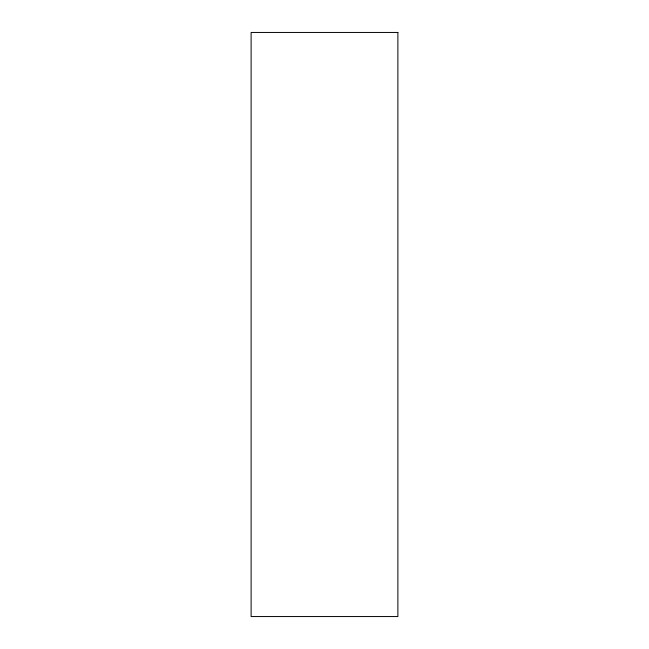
<?xml version="1.0" encoding="UTF-8"?>
<svg xmlns="http://www.w3.org/2000/svg" width="649" height="649" viewBox="0 0 649 649"><rect width="100%" height="100%" fill="white"/><g stroke="black" fill="none" stroke-linecap="round" stroke-linejoin="round"><path stroke-width="0.97" d="M397.886 32.45L251.114 32.45L251.114 616.55L397.886 616.55L397.886 32.45"/></g></svg>
